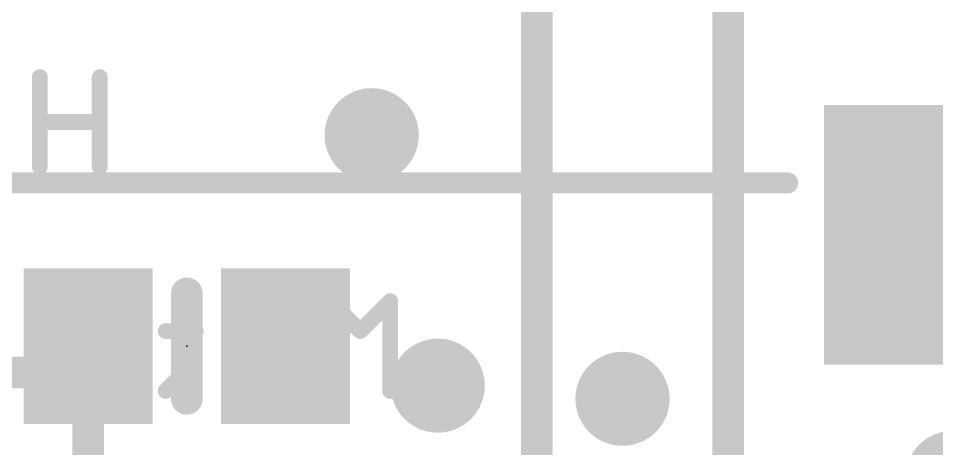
# Model space of a CAD drawing. Extents: x -0.1 to 38.3, y -0.1 to 25.5.
# Drawn here: x 25.05 to 33.88, y 7.14 to 11.29 of the extents above; entities that cross this region are included whole.
import ezdxf

# ---------------------------------------------------------------- set-up
doc = ezdxf.new("R2010")
doc.units = 0
for name, color, linetype in [('1', 12, 'CONTINUOUS'), ('16', 132, 'CONTINUOUS'), ('18', 110, 'CONTINUOUS'), ('21', 40, 'CONTINUOUS'), ('22', 6, 'CONTINUOUS'), ('23', 53, 'CONTINUOUS')]:
    doc.layers.add(name, color=color, linetype=linetype)

# ---------------------------------------------------------------- blocks, each defined once
blk = doc.blocks.new('RECT')
blk.add_solid([(-0.5, -0.5), (0.5, -0.5), (-0.5, 0.5), (0.5, 0.5)])
blk = doc.blocks.new('ROUNDV')
at = {"const_width": 0.5}
blk.add_lwpolyline([(0, -0.25, 1), (0, 0.25, 1), (0, -0.25)], format="xyb", dxfattribs=at)

msp = doc.modelspace()

# ---------------------------------------------------------------- linework, layer by layer
at = {"layer": '1', "const_width": 0.3048}
for points in [[(30.038, 6.096), (30.038, 12.562)], [(36.6, 9.2), (33.8, 9.2)], [(33.8, 9.2), (34.036, 8.964)], [(25.466, 7.874), (25.72, 8.128)], [(25.72, 6.096), (25.72, 8.128)], [(22.624, 7.874), (25.466, 7.874)]]:
    msp.add_lwpolyline(points, dxfattribs=at)
at = {"layer": '1', "const_width": 0.1524}
for points in [[(33.8, 9.2762, 1), (33.8, 9.1238)], [(33.8539, 9.2539, 1), (33.7461, 9.1461)], [(25.7962, 8.128, 1), (25.6438, 8.128)], [(25.7739, 8.0741, 1), (25.6661, 8.1819)], [(25.4121, 7.9279, 1), (25.5199, 7.8201)], [(25.466, 7.7978, 1), (25.466, 7.9502)]]:
    msp.add_lwpolyline(points, format="xyb", dxfattribs=at)
at = {"layer": '16', "const_width": 0.3048}
msp.add_lwpolyline([(31.877, 15.367), (31.877, 6.858)], dxfattribs=at)
at = {"layer": '21'}
for points, const_width in [([(23.6, 9.7), (32.45, 9.7)], 0.2032), ([(26.67, 7.62), (26.67, 8.636)], 0.3048)]:
    msp.add_lwpolyline(points, dxfattribs=dict(at, const_width=const_width))
for points, const_width in [([(32.45, 9.6492, 1), (32.45, 9.7508)], 0.1016), ([(26.7462, 8.636, 1), (26.5938, 8.636)], 0.1524), ([(26.5938, 7.62, 1), (26.7462, 7.62)], 0.1524)]:
    msp.add_lwpolyline(points, format="xyb", dxfattribs=dict(at, const_width=const_width))
at = {"layer": '22', "const_width": 0.1524}
for points in [[(25.2556, 10.7195), (25.2556, 9.8552)], [(25.8318, 9.8552), (25.8318, 10.7195)], [(25.8318, 10.2874), (25.2556, 10.2874)], [(28.3377, 8.2724), (28.0496, 8.5605)], [(28.0496, 8.5605), (28.0496, 7.6962)], [(28.6258, 8.5605), (28.3377, 8.2724)], [(28.6258, 7.6962), (28.6258, 8.5605)], [(26.6107, 8.4165), (26.6107, 7.8403)], [(25.6989, 8.2724), (25.5549, 8.1284)], [(25.987, 8.2724), (25.6989, 8.2724)], [(26.1311, 8.1284), (25.987, 8.2724)], [(26.7548, 8.2724), (26.4667, 8.2724)], [(27.1141, 7.6962), (27.1141, 8.2724)], [(27.6903, 8.2724), (27.6903, 7.8403)], [(25.5549, 8.1284), (25.5549, 7.9843)], [(26.1311, 7.8403), (26.1311, 8.1284)], [(25.5549, 7.9843), (26.1311, 7.9843)], [(25.987, 7.6962), (26.1311, 7.8403)], [(26.6107, 7.8403), (26.4667, 7.6962)], [(27.6903, 7.8403), (27.5462, 7.6962)], [(25.6989, 7.6962), (25.987, 7.6962)], [(27.5462, 7.6962), (27.1141, 7.6962)]]:
    msp.add_lwpolyline(points, dxfattribs=at)
at = {"layer": '22', "const_width": 0.0762}
for points in [[(25.2937, 10.7195, 1), (25.2175, 10.7195)], [(25.8699, 10.7195, 1), (25.7937, 10.7195)], [(25.2556, 10.3255, 1), (25.2556, 10.2493)], [(25.8318, 10.2493, 1), (25.8318, 10.3255)], [(25.2175, 9.8552, 1), (25.2937, 9.8552)], [(25.7937, 9.8552, 1), (25.8699, 9.8552)], [(28.0765, 8.5875, 1), (28.0226, 8.5336)], [(28.0877, 8.5605, 1), (28.0115, 8.5605)], [(28.6639, 8.5605, 1), (28.5877, 8.5605)], [(28.6527, 8.5336, 1), (28.5989, 8.5875)], [(26.6488, 8.4165, 1), (26.5726, 8.4165)], [(25.6989, 8.3105, 1), (25.6989, 8.2343)], [(25.7259, 8.2455, 1), (25.672, 8.2994)], [(26.014, 8.2994, 1), (25.9601, 8.2455)], [(25.987, 8.2343, 1), (25.987, 8.3105)], [(26.4667, 8.3105, 1), (26.4667, 8.2343)], [(26.7548, 8.2343, 1), (26.7548, 8.3105)], [(27.1522, 8.2724, 1), (27.076, 8.2724)], [(27.7284, 8.2724, 1), (27.6522, 8.2724)], [(28.3107, 8.2994, 1), (28.3646, 8.2455)], [(28.3107, 8.2455, 1), (28.3646, 8.2994)], [(25.5279, 8.1553, 1), (25.5818, 8.1014)], [(25.593, 8.1284, 1), (25.5168, 8.1284)], [(26.1692, 8.1284, 1), (26.093, 8.1284)], [(26.1041, 8.1014, 1), (26.158, 8.1553)], [(25.5549, 8.0224, 1), (25.5549, 7.9462)], [(26.1311, 7.9462, 1), (26.1311, 8.0224)], [(25.5168, 7.9843, 1), (25.593, 7.9843)], [(26.093, 7.8403, 1), (26.1692, 7.8403)], [(26.158, 7.8133, 1), (26.1041, 7.8672)], [(26.5726, 7.8403, 1), (26.6488, 7.8403)], [(26.6376, 7.8133, 1), (26.5838, 7.8672)], [(27.6522, 7.8403, 1), (27.7284, 7.8403)], [(27.7172, 7.8133, 1), (27.6633, 7.8672)], [(25.6989, 7.7343, 1), (25.6989, 7.6581)], [(25.9601, 7.7231, 1), (26.014, 7.6693)], [(25.987, 7.6581, 1), (25.987, 7.7343)], [(26.4397, 7.7231, 1), (26.4936, 7.6693)], [(27.1141, 7.7343, 1), (27.1141, 7.6581)], [(27.076, 7.6962, 1), (27.1522, 7.6962)], [(27.5193, 7.7231, 1), (27.5732, 7.6693)], [(27.5462, 7.6581, 1), (27.5462, 7.7343)], [(28.0115, 7.6962, 1), (28.0877, 7.6962)], [(28.5877, 7.6962, 1), (28.6639, 7.6962)]]:
    msp.add_lwpolyline(points, format="xyb", dxfattribs=at)
at = {"layer": '23'}
msp.add_point((26.67, 8.128), dxfattribs=at)

# ---------------------------------------------------------------- block references
at = {"layer": '1', "rotation": 180}
for p, xscale, yscale in [((33.8, 9.2), 2, 2.5), ((25.72, 8.128), 1.24, 1.5), ((27.62, 8.128), 1.24, 1.5)]:
    msp.add_blockref('RECT', p, dxfattribs=dict(at, xscale=xscale, yscale=yscale))
at = {"layer": '18', "xscale": 0.9064, "yscale": 0.9064}
for p in [(28.448, 10.16), (28.448, 10.16), (29.083, 7.747), (29.083, 7.747), (30.861, 7.62), (30.861, 7.62), (34.036, 6.858), (34.036, 6.858)]:
    msp.add_blockref('ROUNDV', p, dxfattribs=at)

doc.saveas('drawing.dxf')
